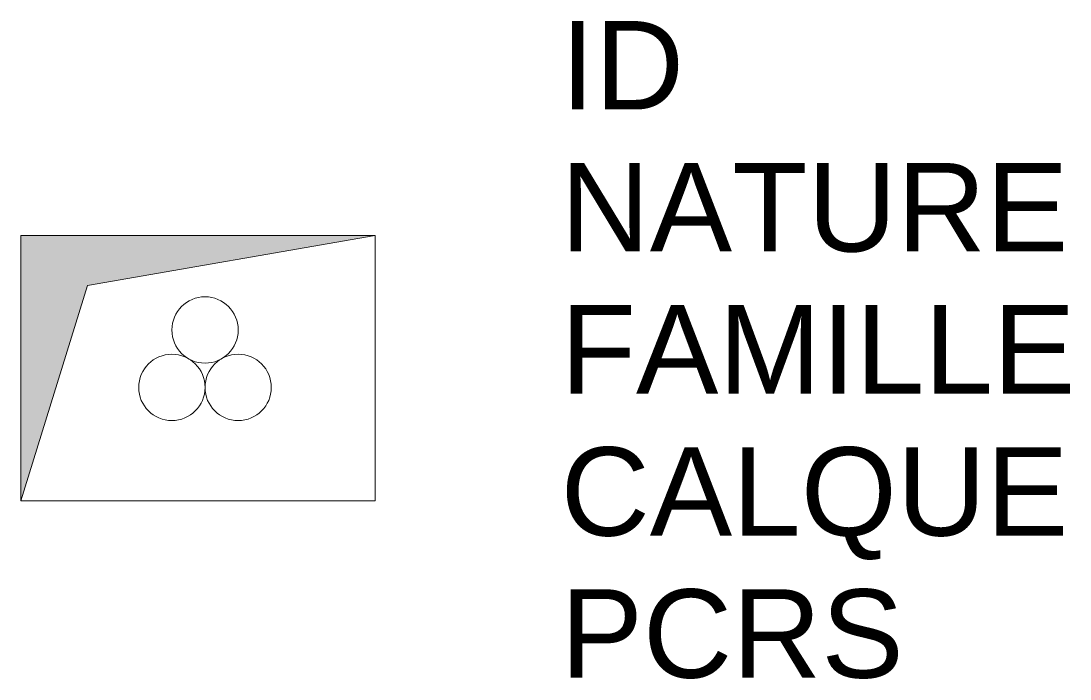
# Model space of a CAD drawing. Header units: metres. Extents: x 0 to 2.37, y -0.4 to 1.09.
import ezdxf

# ---------------------------------------------------------------- set-up
doc = ezdxf.new("R2010")
doc.units = ezdxf.units.M
doc.linetypes.add('Socle_Continu', pattern=[2.5, 2.5, 0])
doc.layers.add('INDET_SCS', color=7, linetype='Socle_Continu', lineweight=13)
doc.styles.get("Standard").update_dxf_attribs({"font": 'arial.ttf'})

msp = doc.modelspace()

# ---------------------------------------------------------------- hatches: boundary and pattern name
at = {"layer": 'INDET_SCS', "linetype": 'Socle_Continu'}
msp.add_hatch(color=256, dxfattribs=at).paths.add_polyline_path([(0, 0), (0, 0.6), (0.8013, 0.6), (0.1502, 0.4875)])

# ---------------------------------------------------------------- linework, layer by layer
for p, q in [((0, 0), (0, 0.6)), ((0, 0.6), (0.8013, 0.6)), ((0.8013, 0), (0.8013, 0.6)), ((0.8013, 0), (0, 0))]:
    msp.add_line(p, q, dxfattribs=at)
msp.add_lwpolyline([(0, 0), (0, 0.6), (0.8013, 0.6), (0.1502, 0.4875)], close=True, dxfattribs=at)
for centre in [(0.4163, 0.3866), (0.3413, 0.2567), (0.4913, 0.2567)]:
    msp.add_circle(centre, 0.075, dxfattribs=at)

# ---------------------------------------------------------------- texts
at = {"layer": 'INDET_SCS', "linetype": 'Socle_Continu', "flags": 9}
for tag, p, s in [('ID', (1.2206, 0.8853), 'KP_0768'), ('NATURE', (1.2206, 0.5641), 'Armoire multi-réseaux'), ('FAMILLE', (1.2206, 0.2428), 'Indéterminé'), ('CALQUE', (1.2206, -0.0785), 'INDET_SCS'), ('PCRS', (1.2206, -0.3998), 'AffleurantSymbole')]:
    msp.add_attdef(tag, p, s, height=0.2, dxfattribs=at)

doc.saveas('drawing.dxf')
